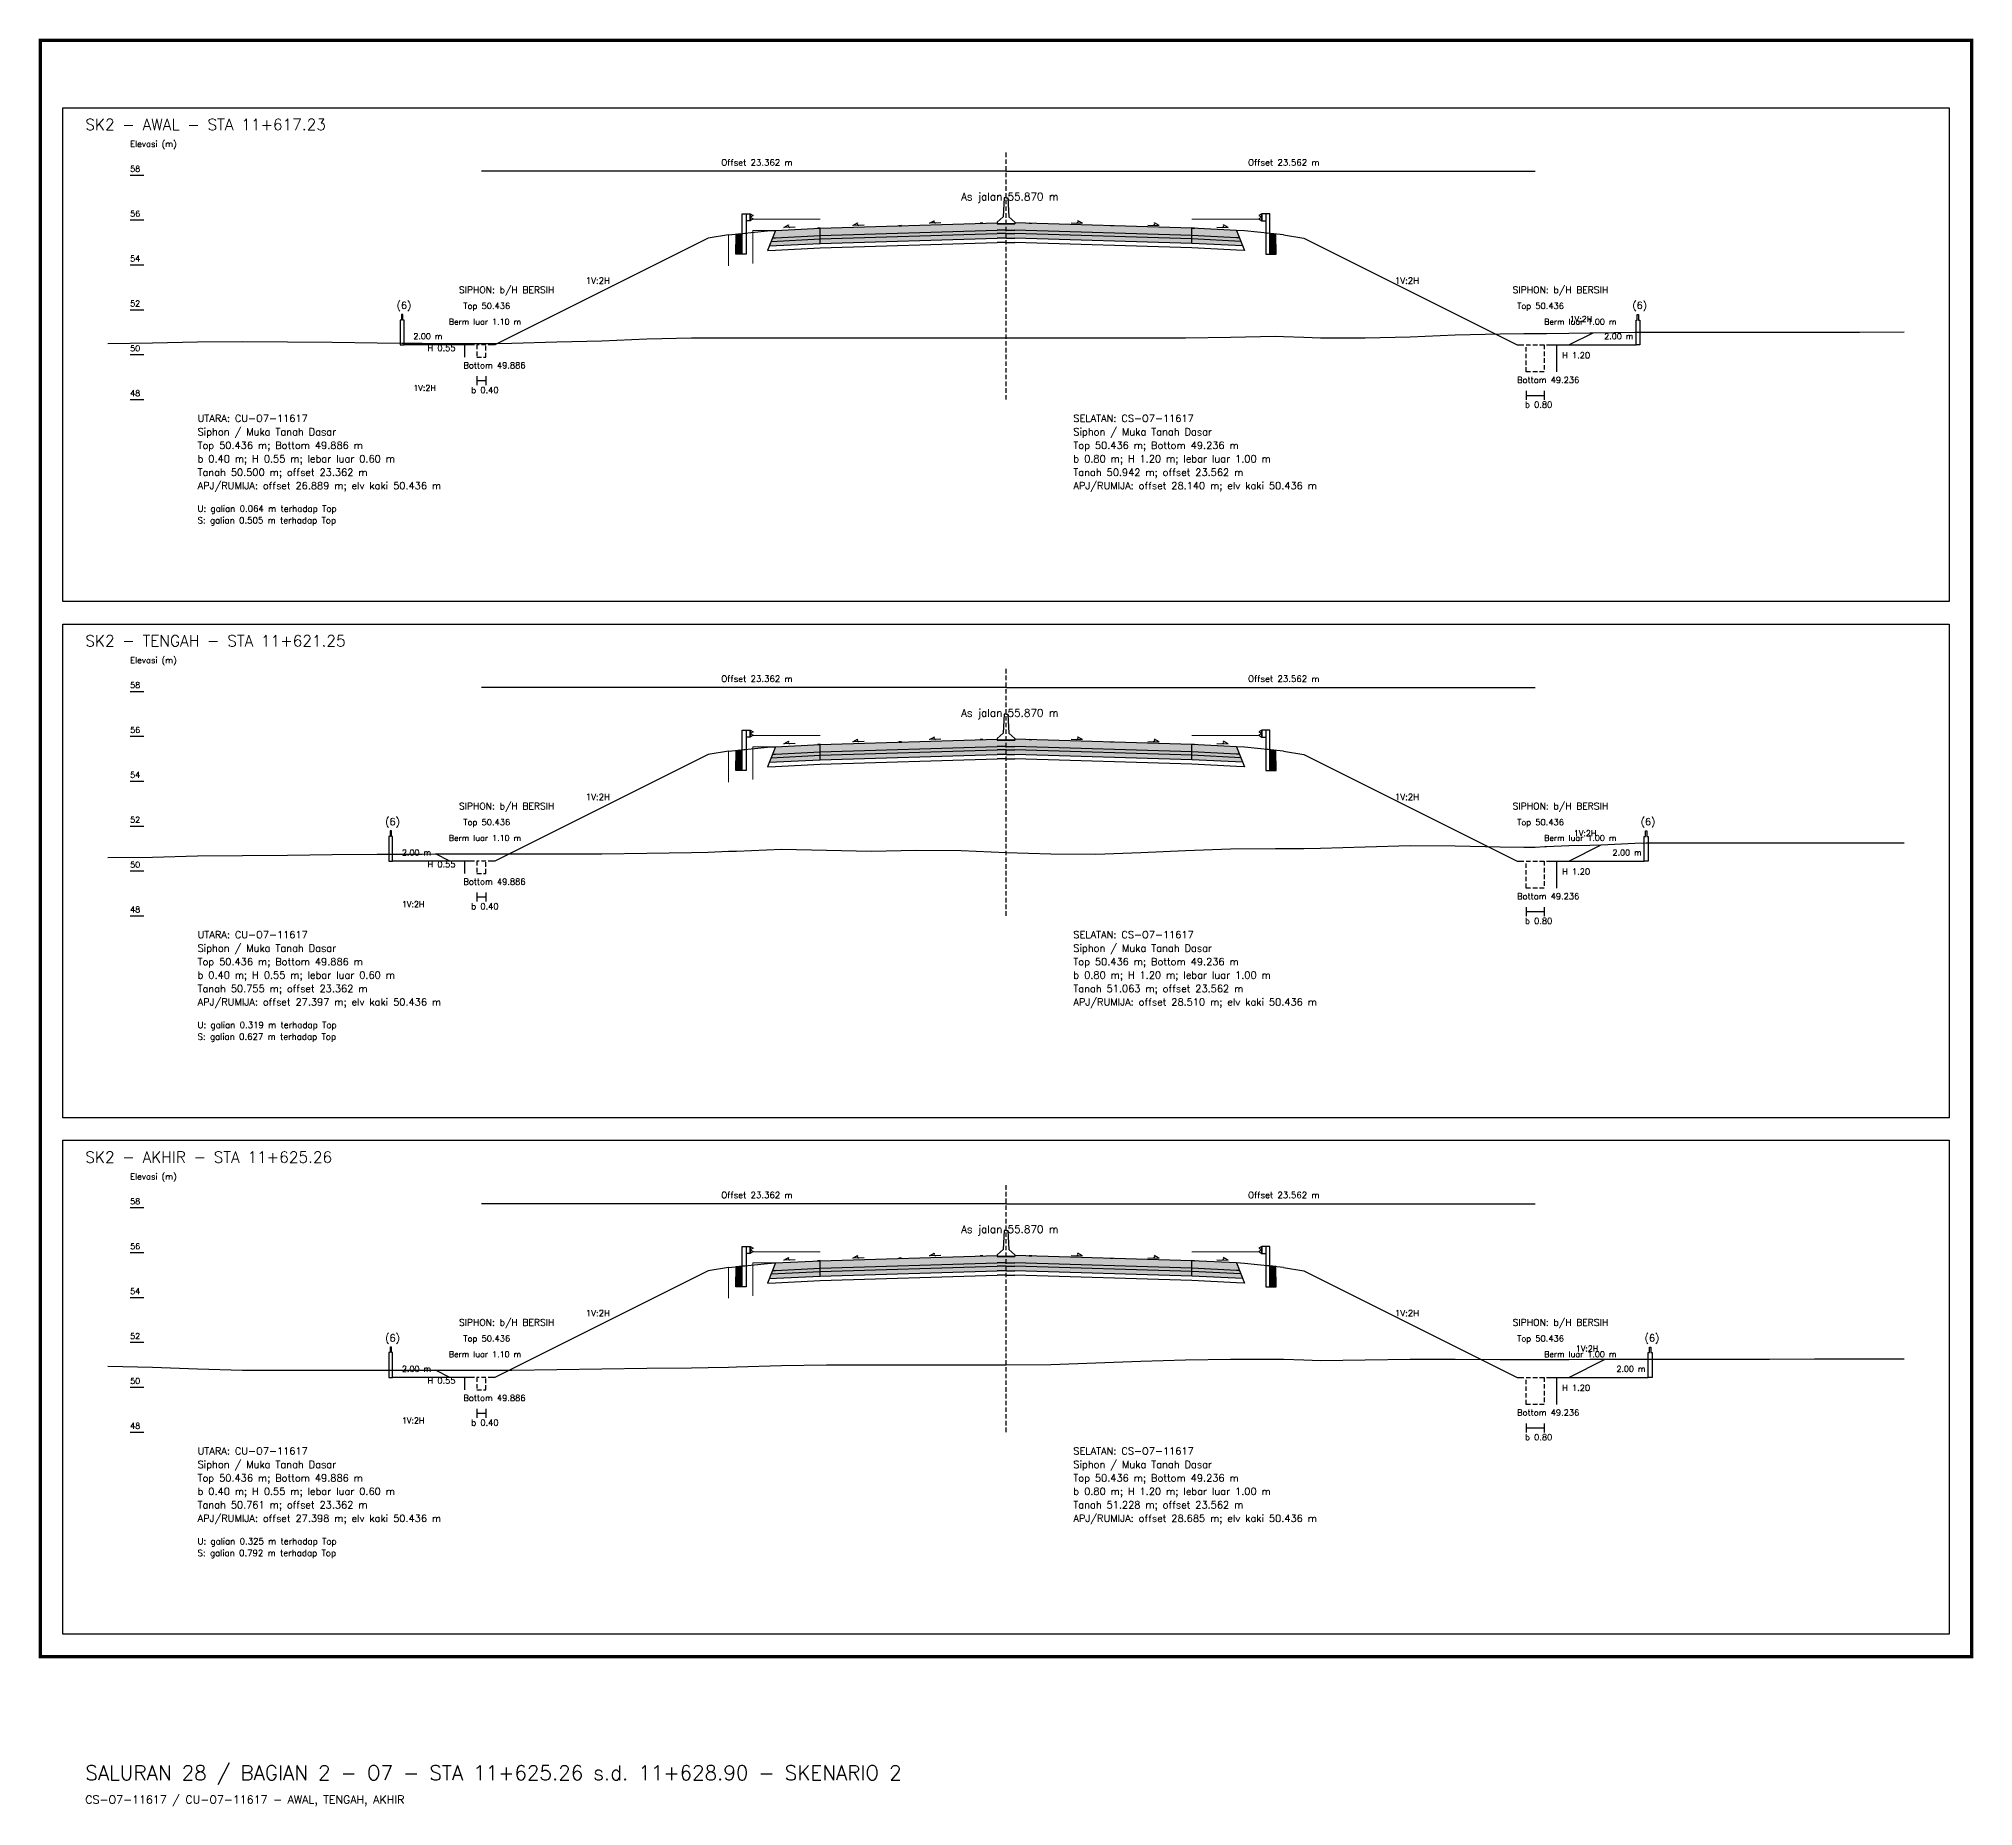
# Model space of a CAD drawing. Header units: metres. Extents: x -24715 to -24517, y 27498 to 30841.
# Drawn here: x -24614.6 to -24528.4, y 29003.4 to 29082.2 of the extents above; entities that cross this region are included whole.
import ezdxf

# ---------------------------------------------------------------- set-up
doc = ezdxf.new("R2010")
doc.units = ezdxf.units.M
doc.linetypes.add('PS_DASH', pattern=[0.3, 0.2, -0.1])
for name, color, linetype, lineweight in [('Dimensi', 230, 'Continuous', 20), ('GRS-ARSIR (HATCH)', 8, 'Continuous', 9), ('Guardrail', 20, 'Continuous', 30), ('HATCH - Beton ramping', 210, 'Continuous', 9), ('HATCH - LFA', 30, 'Continuous', 9), ('HATCH - Pavement', 50, 'Continuous', 9), ('Marka', 20, 'Continuous', 30), ('POT_ALL_GROUP', 2, 'Continuous', 70)]:
    doc.layers.add(name, color=color, linetype=linetype, lineweight=lineweight)
for name, color, linetype in [('POT_ALL_APJ', 2, 'Continuous'), ('POT_ALL_BORDER', 8, 'Continuous'), ('POT_ALL_BUILDING', 2, 'Continuous'), ('POT_ALL_CHANNEL2', 7, 'Continuous'), ('POT_ALL_DIM', 7, 'Continuous'), ('POT_ALL_GROUND', 1, 'Continuous'), ('POT_ALL_GUIDE', 8, 'Continuous'), ('POT_ALL_NOTE', 30, 'Continuous'), ('POT_ALL_ROAD', 4, 'Continuous')]:
    doc.layers.add(name, color=color, linetype=linetype)
doc.styles.get("Standard").update_dxf_attribs({"font": 'simplex.shx'})

# ---------------------------------------------------------------- blocks, each defined once
blk = doc.blocks.new('JALAN_ASLI_TIPIKAL_2OKT_METER')
at = {"layer": 'Guardrail', "lineweight": 9}
h = blk.add_hatch(dxfattribs=at)
h.set_pattern_fill('JIS_LC_20', color=256, scale=0.002)
h.set_pattern_definition([(45, (-29.65569, -21.99233), (-0.02828427, 0.02828427), []), (45, (-29.65489, -21.99233), (-0.02828427, 0.02828427), [])])
h.paths.add_polyline_path([(-12.025, -1.394), (-11.753, -1.394), (-11.753, -0.471), (-12.018, -0.498)])
h = blk.add_hatch(dxfattribs=at)
h.set_pattern_fill('JIS_LC_20', color=256, scale=0.002)
h.set_pattern_definition([(45, (-29.40569, -21.99233), (-0.02828427, 0.02828427), []), (45, (-29.40489, -21.99233), (-0.02828427, 0.02828427), [])])
h.paths.add_polyline_path([(12.018, -0.498), (11.753, -0.471), (11.753, -1.394), (12.025, -1.394)])
at = {"layer": 'HATCH - Beton ramping'}
h = blk.add_hatch(dxfattribs=at)
h.set_pattern_fill('AR-CONC', color=256, scale=0.0005)
h.set_pattern_definition([(50, (-28.949556, -21.99233), (0.09109233, -0.00796954), [0.009525, -0.104775]), (355, (-28.94956, -21.99233), (-0.0176217, 0.09552842), [0.00762, -0.0838203]), (100.45144, (-28.941965, -21.992995), (0.07347062, 0.08755888), [0.008095, -0.08904512]), (46.1842, (-28.94956, -21.96693), (0.13553952, -0.02102116), [0.0142875, -0.1571625]), (96.63556, (-28.93826, -21.96868), (0.11870207, 0.12371306), [0.0121425, -0.1335678]), (351.18415, (-28.94956, -21.96693), (0.11870207, 0.12371306), [0.01143, -0.12572987]), (21, (-28.936856, -21.97328), (0.0758072, -0.0511326), [0.009525, -0.104775]), (326, (-28.93686, -21.97328), (0.03090101, 0.09209398), [0.00762, -0.08382]), (71.45144, (-28.93054, -21.97754), (0.1067082, 0.04096138), [0.008095, -0.08904497]), (37.5, (-28.949556, -21.99233), (0.001544302, 0.04227752), [0, -0.082804, 0, -0.08509, 0, -0.0841375]), (7.5, (-28.949556, -21.99233), (0.03340983, 0.05009029), [0, -0.048514, 0, -0.080899, 0, -0.0320675]), (327.5, (-28.977877, -21.99233), (0.067795298, -0.002864372), [0, -0.03175, 0, -0.09906, 0, -0.131445]), (317.5, (-28.990577, -21.99233), (0.07406459, 0.01271325), [0, -0.041275, 0, -0.065786, 0, -0.093345])])
h.paths.add_polyline_path([(-8.27, -0.566), (-10.401, -0.666), (-10.461, -0.826), (-8.27, -0.716)])
h.paths.add_polyline_path([(-0.4, -0.48), (0, -0.48), (0, -0.33), (-0.4, -0.33), (-8.27, -0.566), (-8.27, -0.716)])
h = blk.add_hatch(dxfattribs=at)
h.set_pattern_fill('AR-CONC', color=256, scale=0.0005)
h.set_pattern_definition([(50, (-28.699556, -21.99233), (0.09109233, -0.00796954), [0.009525, -0.104775]), (355, (-28.69956, -21.99233), (-0.01762171, 0.09552842), [0.00762, -0.0838203]), (100.45144, (-28.691965, -21.992995), (0.07347062, 0.08755888), [0.008095, -0.08904512]), (46.1842, (-28.69956, -21.96693), (0.13553952, -0.02102116), [0.0142875, -0.1571625]), (96.63556, (-28.68826, -21.96868), (0.11870207, 0.12371306), [0.0121425, -0.1335678]), (351.18415, (-28.69956, -21.96693), (0.11870207, 0.12371306), [0.01143, -0.12572987]), (21, (-28.686856, -21.97328), (0.0758072, -0.0511326), [0.009525, -0.104775]), (326, (-28.68686, -21.97328), (0.03090101, 0.09209398), [0.00762, -0.08382]), (71.45144, (-28.68054, -21.97754), (0.10670821, 0.04096138), [0.008095, -0.08904497]), (37.5, (-28.699556, -21.99233), (0.001544302, 0.04227752), [0, -0.082804, 0, -0.08509, 0, -0.0841375]), (7.5, (-28.699556, -21.99233), (0.03340983, 0.050090287), [0, -0.048514, 0, -0.080899, 0, -0.0320675]), (327.5, (-28.727877, -21.99233), (0.067795298, -0.002864372), [0, -0.03175, 0, -0.09906, 0, -0.131445]), (317.5, (-28.740577, -21.99233), (0.07406459, 0.012713246), [0, -0.041275, 0, -0.065786, 0, -0.093345])])
h.paths.add_polyline_path([(8.27, -0.566), (10.401, -0.666), (10.461, -0.826), (8.27, -0.716)])
h.paths.add_polyline_path([(0.4, -0.48), (0, -0.48), (0, -0.33), (0.4, -0.33), (8.27, -0.566), (8.27, -0.716)])
at = {"layer": 'HATCH - LFA'}
h = blk.add_hatch(dxfattribs=at)
h.set_pattern_fill('GRAVEL', color=256, scale=0.0075)
h.set_pattern_definition([(228.012788, (-28.812396, -21.801831), (-1.524, -1.7145), [0.0256291, -2.5372863]), (184.96974, (-28.829541, -21.820881), (2.2859999991, 0.1905000109), [0.04398035, -4.3540537]), (132.510447, (-28.873356, -21.824691), (1.9050000008, -2.0954999993), [0.0310111, -3.0701042]), (267.27369, (-28.947651, -21.872316), (0.1905000004, 3.81), [0.0400503, -3.9649828]), (292.833654, (-28.949556, -21.912321), (-0.9525, 2.286), [0.0392725, -3.8879856]), (357.27369, (-28.934316, -21.948516), (-3.81, 0.1905000004), [0.0400503, -3.9649828]), (37.69424, (-28.894311, -21.950421), (-2.4764999999, -1.9050000001), [0.0529645, -5.24348365]), (72.255328, (-28.852401, -21.918036), (1.3335000004, 4.1909999999), [0.050004, -4.95039425]), (121.429566, (-28.837161, -21.870411), (-1.5240000002, 2.4764999999), [0.040186, -3.9784159]), (175.23636, (-28.858116, -21.836121), (2.0955, -0.1905), [0.0458785, -2.2480453]), (222.397438, (-28.903836, -21.832311), (-2.2859999999, -2.0955000001), [0.05933084, -5.8737579]), (138.814075, (-28.759056, -21.874221), (-1.3335, 1.143), [0.0202503, -2.0047924]), (171.469234, (-28.774296, -21.860886), (2.4765, -0.3809999996), [0.03852615, -3.8140979]), (225, (-28.8124, -21.85517), (0, -0.1905), [0.0269407, -0.242467]), (203.19859, (-28.82573, -21.832311), (0.9525, 0.381), [0.0145081, -1.4362967]), (291.80141, (-28.839066, -21.838026), (-0.1905, 0.5715), [0.0205174, -1.0053565]), (30.96376, (-28.831446, -21.857076), (0.5715, 0.381), [0.033324, -1.0774724]), (161.56505, (-28.80287, -21.83993), (0.381, -0.1905), [0.0240965, -0.5783174]), (16.38954, (-28.949556, -21.838026), (1.905, 0.5715), [0.0337566, -3.341912]), (70.346176, (-28.917171, -21.828501), (-0.762, -2.0955), [0.0283199, -2.8036662]), (293.19859, (-28.80287, -21.801831), (-0.381, 0.9525), [0.029016, -1.4217888]), (343.61046, (-28.791441, -21.828501), (-1.905, 0.5715), [0.0337566, -3.341912]), (339.443955, (-28.949556, -21.956136), (-0.9525, 0.381), [0.0325526, -1.5950801]), (294.77514, (-28.919076, -21.967566), (-0.952500001, 2.0954999995), [0.0272754, -2.7002695]), (66.80141, (-28.800966, -21.992331), (0.381, 0.9525), [0.029016, -1.4217888]), (17.354025, (-28.789536, -21.965661), (-2.4765, -0.762), [0.0319337, -3.1614282]), (69.443955, (-28.89431, -21.992331), (-0.381, -0.9525), [0.0162763, -1.6113564]), (101.30993, (-28.812396, -21.99233), (-0.1905, 0.762), [0.0097136, -0.9616496]), (165.96376, (-28.8143, -21.982806), (0.5715, -0.1905), [0.0392725, -0.7461791]), (186.009006, (-28.852401, -21.973281), (1.905, 0.1905), [0.036395, -3.6031024]), (303.69007, (-28.831446, -21.87422), (-0.1905, 0.381), [0.0274743, -0.6593832]), (353.157227, (-28.816206, -21.897081), (3.2385, -0.3809999998), [0.0479668, -4.7487007]), (60.945396, (-28.76858, -21.902796), (-0.762, -1.3335), [0.0196131, -1.9417044]), (90, (-28.75906, -21.88565), (-0.1905, 0.1905), [0.01143, -0.17907]), (120.256437, (-28.856211, -21.967566), (0.762, -1.3335), [0.026465, -2.6200456]), (48.012787, (-28.869546, -21.944706), (1.524, 1.7145), [0.0512582, -2.5116572]), (0, (-28.83526, -21.9066), (0.1905, 0.1905), [0.04953, -0.14097]), (325.304846, (-28.785726, -21.906606), (1.9050000007, -1.333499999), [0.0301207, -2.9819488]), (254.0546, (-28.76096, -21.92375), (-0.1905, -0.762), [0.0277372, -1.3591238]), (207.645975, (-28.768581, -21.950421), (-3.6195000001, -1.9049999997), [0.0451609, -4.4709348]), (175.426079, (-28.808586, -21.971376), (-2.4765, 0.1905), [0.0477772, -4.7299385])])
h.paths.add_polyline_path([(-8.27, -0.716), (-10.461, -0.826), (-10.54, -1.03), (-8.27, -0.916)])
h.paths.add_polyline_path([(-0.4, -0.68), (0, -0.68), (0, -0.48), (-0.4, -0.48), (-8.27, -0.716), (-8.27, -0.916)])
h = blk.add_hatch(dxfattribs=at)
h.set_pattern_fill('GRAVEL', color=256, scale=0.0075)
h.set_pattern_definition([(228.012788, (-28.562396, -21.801831), (-1.524, -1.7145), [0.0256291, -2.5372863]), (184.96974, (-28.579541, -21.820881), (2.2859999991, 0.1905000109), [0.04398035, -4.3540537]), (132.510447, (-28.623356, -21.824691), (1.9050000008, -2.0954999993), [0.0310111, -3.0701042]), (267.27369, (-28.697651, -21.872316), (0.1905000004, 3.81), [0.04005034, -3.9649828]), (292.833654, (-28.699556, -21.912321), (-0.9525, 2.286), [0.0392725, -3.8879856]), (357.27369, (-28.684316, -21.948516), (-3.81, 0.1905000004), [0.04005034, -3.9649828]), (37.69424, (-28.644311, -21.950421), (-2.4764999999, -1.9050000001), [0.0529645, -5.24348365]), (72.255328, (-28.602401, -21.918036), (1.3335000004, 4.1909999999), [0.050004, -4.95039425]), (121.429566, (-28.587161, -21.870411), (-1.5240000002, 2.4764999999), [0.040186, -3.9784159]), (175.23636, (-28.608116, -21.836121), (2.0955, -0.1905000003), [0.0458785, -2.2480453]), (222.397438, (-28.653836, -21.832311), (-2.2859999999, -2.0955000001), [0.05933084, -5.87375794]), (138.814075, (-28.509056, -21.874221), (-1.3335, 1.143), [0.02025034, -2.0047924]), (171.469234, (-28.524296, -21.860886), (2.4765, -0.3809999996), [0.03852615, -3.8140979]), (225, (-28.5624, -21.85517), (0, -0.1905), [0.0269407, -0.242467]), (203.19859, (-28.57573, -21.832311), (0.9525, 0.381), [0.0145081, -1.4362967]), (291.80141, (-28.589066, -21.838026), (-0.1905, 0.5715), [0.0205174, -1.0053565]), (30.96376, (-28.581446, -21.857076), (0.5715, 0.381), [0.033324, -1.0774724]), (161.56505, (-28.55287, -21.83993), (0.381, -0.1905), [0.0240965, -0.57831736]), (16.38954, (-28.699556, -21.838026), (1.905, 0.5715), [0.0337566, -3.341912]), (70.346176, (-28.667171, -21.828501), (-0.762, -2.0955), [0.0283199, -2.8036662]), (293.19859, (-28.55287, -21.801831), (-0.381, 0.9525), [0.029016, -1.4217888]), (343.61046, (-28.541441, -21.828501), (-1.905, 0.5714999999), [0.0337566, -3.341912]), (339.443955, (-28.699556, -21.956136), (-0.9525, 0.381), [0.03255264, -1.5950801]), (294.77514, (-28.669076, -21.967566), (-0.952500001, 2.0954999995), [0.0272754, -2.7002695]), (66.80141, (-28.550966, -21.992331), (0.381, 0.9525), [0.029016, -1.4217888]), (17.354025, (-28.539536, -21.965661), (-2.4765, -0.7620000002), [0.0319337, -3.1614282]), (69.443955, (-28.64431, -21.992331), (-0.381, -0.9525), [0.0162763, -1.6113564]), (101.30993, (-28.562396, -21.99233), (-0.1905, 0.762), [0.0097136, -0.9616496]), (165.96376, (-28.5643, -21.982806), (0.5715, -0.1905), [0.0392725, -0.7461791]), (186.009006, (-28.602401, -21.973281), (1.905, 0.1905), [0.036395, -3.6031024]), (303.69007, (-28.581446, -21.87422), (-0.1905, 0.381), [0.0274743, -0.6593832]), (353.157227, (-28.566206, -21.897081), (3.2385, -0.3809999998), [0.04796676, -4.7487007]), (60.945396, (-28.51858, -21.902796), (-0.762, -1.3335), [0.0196131, -1.9417044]), (90, (-28.50906, -21.88565), (-0.1905, 0.1905), [0.01143, -0.17907]), (120.256437, (-28.606211, -21.967566), (0.762, -1.3335), [0.026465, -2.62004556]), (48.012787, (-28.619546, -21.944706), (1.524, 1.7145), [0.0512582, -2.5116572]), (0, (-28.58526, -21.9066), (0.1905, 0.1905), [0.04953, -0.14097]), (325.304846, (-28.535726, -21.906606), (1.9050000007, -1.333499999), [0.0301207, -2.98194875]), (254.054604, (-28.51096, -21.92375), (-0.1905, -0.762), [0.0277372, -1.35912375]), (207.645975, (-28.518581, -21.950421), (-3.6195000001, -1.9049999997), [0.0451609, -4.4709348]), (175.426079, (-28.558586, -21.971376), (-2.4765, 0.1905), [0.0477772, -4.7299385])])
h.paths.add_polyline_path([(8.27, -0.716), (10.461, -0.826), (10.54, -1.03), (8.27, -0.916)])
h.paths.add_polyline_path([(0.4, -0.68), (0, -0.68), (0, -0.48), (0.4, -0.48), (8.27, -0.716), (8.27, -0.916)])
at = {"layer": 'HATCH - Pavement'}
h = blk.add_hatch(dxfattribs=at)
h.set_pattern_fill('AR-CONC', color=256, scale=0.001)
h.set_pattern_definition([(50, (-89.43046, -52.62889), (0.18218467, -0.01593909), [0.01905, -0.20955]), (355, (-89.43046, -52.6289), (-0.03524342, 0.19105685), [0.01524, -0.1676406]), (100.45144, (-89.41528, -52.63022), (0.14694125, 0.17511775), [0.01619, -0.17809024]), (46.1842, (-89.43046, -52.5781), (0.27107904, -0.04204233), [0.028575, -0.314325]), (96.63556, (-89.40787, -52.5816), (0.23740413, 0.2474261), [0.024285, -0.2671356]), (351.18415, (-89.43046, -52.5781), (0.2374041, 0.2474261), [0.02286, -0.2514597]), (21, (-89.40506, -52.59079), (0.1516144, -0.1022652), [0.01905, -0.20955]), (326, (-89.40506, -52.5908), (0.06180203, 0.18418797), [0.01524, -0.16764]), (71.45144, (-89.39243, -52.59931), (0.21341642, 0.08192277), [0.01619, -0.17808994]), (37.5, (-89.43046, -52.62889), (0.003088603, 0.08455504), [0, -0.165608, 0, -0.17018, 0, -0.168275]), (7.5, (-89.43046, -52.62889), (0.06681966, 0.100180575), [0, -0.097028, 0, -0.161798, 0, -0.064135]), (327.5, (-89.4871, -52.62889), (0.135590595, -0.005728744), [0, -0.0635, 0, -0.19812, 0, -0.26289]), (317.5, (-89.5125, -52.62889), (0.14812918, 0.02542649), [0, -0.08255, 0, -0.131572, 0, -0.18669])])
h.paths.add_polyline_path([(-8.27, -0.236), (-10.27, -0.336), (-10.401, -0.673), (-10.27, -0.666), (-8.27, -0.566)])
h.paths.add_polyline_path([(-0.4, -0.33), (0, -0.33), (0, 0), (-0.4, 0), (-8.27, -0.236), (-8.27, -0.566)])
h = blk.add_hatch(dxfattribs=at)
h.set_pattern_fill('AR-CONC', color=256, scale=0.001)
h.set_pattern_definition([(50, (-89.18046, -52.62889), (0.18218467, -0.01593909), [0.01905, -0.20955]), (355, (-89.18046, -52.6289), (-0.03524342, 0.19105685), [0.01524, -0.16764058]), (100.45144, (-89.16528, -52.63022), (0.14694125, 0.17511775), [0.01619, -0.17809024]), (46.1842, (-89.18046, -52.5781), (0.27107904, -0.04204233), [0.028575, -0.314325]), (96.63556, (-89.15787, -52.5816), (0.23740413, 0.2474261), [0.024285, -0.2671356]), (351.18415, (-89.18046, -52.5781), (0.2374041, 0.2474261), [0.02286, -0.2514597]), (21, (-89.15506, -52.59079), (0.1516144, -0.1022652), [0.01905, -0.20955]), (326, (-89.15506, -52.5908), (0.06180203, 0.18418797), [0.01524, -0.16764]), (71.45144, (-89.14243, -52.59931), (0.21341642, 0.08192277), [0.01619, -0.17808994]), (37.5, (-89.18046, -52.62889), (0.003088603, 0.08455504), [0, -0.165608, 0, -0.17018, 0, -0.168275]), (7.5, (-89.18046, -52.62889), (0.06681966, 0.100180575), [0, -0.097028, 0, -0.161798, 0, -0.064135]), (327.5, (-89.2371, -52.62889), (0.135590595, -0.005728744), [0, -0.0635, 0, -0.19812, 0, -0.26289]), (317.5, (-89.2625, -52.62889), (0.14812918, 0.02542649), [0, -0.08255, 0, -0.131572, 0, -0.18669])])
h.paths.add_polyline_path([(8.27, -0.236), (10.27, -0.336), (10.401, -0.673), (10.27, -0.666), (8.27, -0.566)])
h.paths.add_polyline_path([(0.4, -0.33), (0, -0.33), (0, 0), (0.4, 0), (8.27, -0.236), (8.27, -0.566)])
at = {"layer": 'Marka'}
h = blk.add_hatch(color=256, dxfattribs=at)
h.dxf.hatch_style = 1
h.paths.add_polyline_path([(-8.27, -0.23), (-8.39, -0.236), (-8.39, -0.242), (-8.27, -0.236)])
h.paths.add_polyline_path([(-4.65, -0.122), (-4.77, -0.125), (-4.77, -0.131), (-4.65, -0.128)])
h.paths.add_polyline_path([(-1.03, -0.019), (-1.03, -0.013), (-1.15, -0.017), (-1.15, -0.023)])
h = blk.add_hatch(color=256, dxfattribs=at)
h.dxf.hatch_style = 1
h.paths.add_polyline_path([(8.27, -0.23), (8.39, -0.236), (8.39, -0.242), (8.27, -0.236)])
h.paths.add_polyline_path([(4.65, -0.122), (4.77, -0.125), (4.77, -0.131), (4.65, -0.128)])
h.paths.add_polyline_path([(1.03, -0.019), (1.03, -0.013), (1.15, -0.017), (1.15, -0.023)])
for p, q in [((-8.27, -0.236), (-0.4, 0)), ((8.27, -0.236), (0.4, 0)), ((-12.353, -0.533), (-10.622, -0.354)), ((-10.27, -0.336), (-10.62, -1.234)), ((-10.62, -0.354), (-10.27, -0.336)), ((-10.461, -0.826), (-8.27, -0.716)), ((-10.401, -0.673), (-10.27, -0.666)), ((-10.27, -0.336), (-8.27, -0.236)), ((-10.27, -0.666), (-8.27, -0.566)), ((-8.27, -0.916), (-8.27, -0.236)), ((-8.27, -0.566), (-0.4, -0.33)), ((-8.27, -0.716), (-0.4, -0.48)), ((-8.27, -0.916), (-0.4, -0.68)), ((0, -0.05), (-0.4, -0.05)), ((0, -0.33), (-0.4, -0.33)), ((0, -0.48), (-0.4, -0.48)), ((0, -0.68), (-0.4, -0.68)), ((0, -0.05), (0.4, -0.05)), ((0, -0.33), (0.4, -0.33)), ((0, -0.48), (0.4, -0.48)), ((0, -0.68), (0.4, -0.68)), ((8.27, -0.566), (0.4, -0.33)), ((8.27, -0.716), (0.4, -0.48)), ((8.27, -0.916), (0.4, -0.68)), ((8.27, -0.916), (8.27, -0.236)), ((10.27, -0.336), (8.27, -0.236)), ((10.27, -0.666), (8.27, -0.566)), ((10.461, -0.826), (8.27, -0.716)), ((10.27, -0.336), (10.62, -1.234)), ((10.62, -0.354), (10.27, -0.336)), ((10.401, -0.673), (10.27, -0.666)), ((12.353, -0.533), (10.622, -0.354)), ((-10.62, -1.234), (-10.27, -1.216)), ((-10.54, -1.03), (-8.27, -0.916)), ((-10.27, -1.216), (-8.27, -1.116)), ((-8.27, -1.116), (-0.4, -0.88)), ((0, -0.88), (-0.4, -0.88)), ((0, -0.88), (0.4, -0.88)), ((8.27, -1.116), (0.4, -0.88)), ((10.54, -1.03), (8.27, -0.916)), ((10.27, -1.216), (8.27, -1.116)), ((10.62, -1.234), (10.27, -1.216))]:
    blk.add_line(p, q)
for points in [[(0, 1.11), (-0.075, 1.11), (-0.125, 0.27), (-0.4, 0.03), (-0.4, -0.05), (0, -0.05)], [(0, 1.11), (0.075, 1.11), (0.125, 0.27), (0.4, 0.03), (0.4, -0.05), (0, -0.05)], [(-6.818, -0.116), (-6.616, 0)], [(-3.401, -0.02), (-3.199, 0.096)], [(3.401, -0.02), (3.199, 0.096)], [(6.818, -0.116), (6.616, 0)], [(-9.887, -0.208), (-9.686, -0.092)], [(-9.387, -0.193), (-9.887, -0.208)], [(-6.318, -0.101), (-6.818, -0.116)], [(-2.901, -0.005), (-3.401, -0.02)], [(2.901, -0.005), (3.401, -0.02)], [(6.318, -0.101), (6.818, -0.116)], [(9.387, -0.193), (9.887, -0.208)], [(9.887, -0.208), (9.686, -0.092)]]:
    blk.add_lwpolyline(points)
for centre, start, end in [((-6.556, -0.037), 148.28164, 271.71836), ((-3.139, 0.059), 148.28164, 271.71836), ((3.139, 0.059), 268.28164, 31.71836), ((6.556, -0.037), 268.28164, 31.71836), ((-9.625, -0.129), 148.28164, 271.71836), ((9.625, -0.129), 268.28164, 31.71836)]:
    blk.add_arc(centre, 0.0711, start, end)
at = {"layer": 'Dimensi'}
for p, q in [((-8.27, 0.168), (-11.27, 0.168)), ((8.27, 0.168), (11.27, 0.168))]:
    blk.add_line(p, q, dxfattribs=at)
at = {"layer": 'GRS-ARSIR (HATCH)'}
for p, q in [((-12.353, -0.533), (-12.353, -1.909)), ((-11.27, -0.336), (-11.27, -1.803)), ((-10.27, -0.336), (-11.27, -0.336))]:
    blk.add_line(p, q, dxfattribs=at)
at = {"layer": 'Guardrail'}
for points in [[(-11.753, -1.394), (-11.753, 0.406), (-11.575, 0.406), (-11.575, -1.394), (-11.753, -1.394)], [(-11.575, 0.406), (-11.397, 0.406), (-11.397, 0.094), (-11.575, 0.094)], [(-11.397, 0.25), (-11.397, 0.406), (-11.262, 0.328), (-11.397, 0.25)], [(-11.397, 0.094), (-11.397, 0.25), (-11.262, 0.172), (-11.397, 0.094)], [(11.397, 0.25), (11.397, 0.406), (11.262, 0.328), (11.397, 0.25)], [(11.397, 0.094), (11.397, 0.25), (11.262, 0.172), (11.397, 0.094)], [(11.575, 0.406), (11.397, 0.406), (11.397, 0.094), (11.575, 0.094)], [(11.753, -1.394), (11.753, 0.406), (11.575, 0.406), (11.575, -1.394), (11.753, -1.394)], [(-11.575, -1.394), (-12.025, -1.394), (-12.018, -0.498), (-11.568, -0.453), (-11.575, -1.394)], [(11.575, -1.394), (12.025, -1.394), (12.018, -0.498), (11.568, -0.453), (11.575, -1.394)]]:
    blk.add_lwpolyline(points, dxfattribs=at)
at = {"layer": 'Marka'}
for points in [[(-8.39, -0.242), (-8.27, -0.236), (-8.27, -0.23), (-8.39, -0.236), (-8.39, -0.242)], [(8.39, -0.242), (8.27, -0.236), (8.27, -0.23), (8.39, -0.236), (8.39, -0.242)]]:
    blk.add_lwpolyline(points, dxfattribs=at)
for points in [[(-4.65, -0.122), (-4.77, -0.125), (-4.77, -0.131), (-4.65, -0.128)], [(-1.03, -0.013), (-1.15, -0.017), (-1.15, -0.023), (-1.03, -0.019)], [(1.03, -0.013), (1.15, -0.017), (1.15, -0.023), (1.03, -0.019)], [(4.65, -0.122), (4.77, -0.125), (4.77, -0.131), (4.65, -0.128)]]:
    blk.add_lwpolyline(points, close=True, dxfattribs=at)

msp = doc.modelspace()

# ---------------------------------------------------------------- linework, layer by layer
at = {"layer": 'POT_ALL_APJ', "linetype": 'Continuous'}
for points in [[(-24598.49552, 29069.64319), (-24598.49552, 29068.53878), (-24598.32552, 29068.53878), (-24598.32552, 29069.64319), (-24598.38052, 29069.64319), (-24598.38052, 29069.89319), (-24598.41052, 29069.89319), (-24598.44052, 29069.89319), (-24598.44052, 29069.64319), (-24598.49552, 29069.64319)], [(-24543.29609, 29069.64319), (-24543.29609, 29068.53878), (-24543.46609, 29068.53878), (-24543.46609, 29069.64319), (-24543.41109, 29069.64319), (-24543.41109, 29069.89319), (-24543.38109, 29069.89319), (-24543.35109, 29069.89319), (-24543.35109, 29069.64319), (-24543.29609, 29069.64319)], [(-24596.28345, 29068.53878), (-24598.32552, 29068.53878)], [(-24546.45885, 29068.53878), (-24543.46609, 29068.53878)], [(-24599.00358, 29046.64319), (-24599.00358, 29045.53878), (-24598.83358, 29045.53878), (-24598.83358, 29046.64319), (-24598.88858, 29046.64319), (-24598.88858, 29046.89319), (-24598.91858, 29046.89319), (-24598.94858, 29046.89319), (-24598.94858, 29046.64319), (-24599.00358, 29046.64319)], [(-24542.92573, 29046.64319), (-24542.92573, 29045.53878), (-24543.09573, 29045.53878), (-24543.09573, 29046.64319), (-24543.04073, 29046.64319), (-24543.04073, 29046.89319), (-24543.01073, 29046.89319), (-24542.98073, 29046.89319), (-24542.98073, 29046.64319), (-24542.92573, 29046.64319)], [(-24596.28345, 29045.53878), (-24598.83358, 29045.53878)], [(-24546.45885, 29045.53878), (-24543.09573, 29045.53878)], [(-24599.00383, 29023.64319), (-24599.00383, 29022.53878), (-24598.83383, 29022.53878), (-24598.83383, 29023.64319), (-24598.88883, 29023.64319), (-24598.88883, 29023.89319), (-24598.91883, 29023.89319), (-24598.94883, 29023.89319), (-24598.94883, 29023.64319), (-24599.00383, 29023.64319)], [(-24542.75117, 29023.64319), (-24542.75117, 29022.53878), (-24542.92117, 29022.53878), (-24542.92117, 29023.64319), (-24542.86617, 29023.64319), (-24542.86617, 29023.89319), (-24542.83617, 29023.89319), (-24542.80617, 29023.89319), (-24542.80617, 29023.64319), (-24542.75117, 29023.64319)], [(-24596.28345, 29022.53878), (-24598.83383, 29022.53878)], [(-24546.45885, 29022.53878), (-24542.92117, 29022.53878)]]:
    msp.add_lwpolyline(points, dxfattribs=at)
at = {"layer": 'POT_ALL_BORDER', "linetype": 'Continuous'}
for points in [[(-24613.52115, 29079.10229), (-24529.52115, 29079.10229), (-24529.52115, 29057.10229), (-24613.52115, 29057.10229), (-24613.52115, 29079.10229)], [(-24613.52115, 29056.10229), (-24529.52115, 29056.10229), (-24529.52115, 29034.10229), (-24613.52115, 29034.10229), (-24613.52115, 29056.10229)], [(-24613.52115, 29033.10229), (-24529.52115, 29033.10229), (-24529.52115, 29011.10229), (-24613.52115, 29011.10229), (-24613.52115, 29033.10229)]]:
    msp.add_lwpolyline(points, dxfattribs=at)
at = {"layer": 'POT_ALL_BUILDING', "linetype": 'PS_DASH'}
for points in [[(-24594.68345, 29068.53878), (-24595.08345, 29068.53878), (-24595.08345, 29067.98878), (-24594.68345, 29067.98878), (-24594.68345, 29068.53878)], [(-24548.35885, 29068.53878), (-24547.55885, 29068.53878), (-24547.55885, 29067.33878), (-24548.35885, 29067.33878), (-24548.35885, 29068.53878)], [(-24594.68345, 29045.53878), (-24595.08345, 29045.53878), (-24595.08345, 29044.98878), (-24594.68345, 29044.98878), (-24594.68345, 29045.53878)], [(-24548.35885, 29045.53878), (-24547.55885, 29045.53878), (-24547.55885, 29044.33878), (-24548.35885, 29044.33878), (-24548.35885, 29045.53878)], [(-24594.68345, 29022.53878), (-24595.08345, 29022.53878), (-24595.08345, 29021.98878), (-24594.68345, 29021.98878), (-24594.68345, 29022.53878)], [(-24548.35885, 29022.53878), (-24547.55885, 29022.53878), (-24547.55885, 29021.33878), (-24548.35885, 29021.33878), (-24548.35885, 29022.53878)]]:
    msp.add_lwpolyline(points, dxfattribs=at)
at = {"layer": 'POT_ALL_DIM', "linetype": 'Continuous'}
for points in [[(-24571.52115, 29076.27229), (-24594.88345, 29076.27229)], [(-24571.52115, 29076.27229), (-24547.95885, 29076.27229)], [(-24595.63345, 29068.53878), (-24595.63345, 29067.98878)], [(-24547.00885, 29068.53878), (-24547.00885, 29067.33878)], [(-24595.08345, 29067.13878), (-24595.08345, 29066.73878)], [(-24594.68345, 29067.13878), (-24594.68345, 29066.73878)], [(-24594.68345, 29066.93878), (-24595.08345, 29066.93878)], [(-24548.35885, 29066.48878), (-24548.35885, 29066.08878)], [(-24548.35885, 29066.28878), (-24547.55885, 29066.28878)], [(-24547.55885, 29066.48878), (-24547.55885, 29066.08878)], [(-24571.52115, 29053.27229), (-24594.88345, 29053.27229)], [(-24571.52115, 29053.27229), (-24547.95885, 29053.27229)], [(-24595.63345, 29045.53878), (-24595.63345, 29044.98878)], [(-24547.00885, 29045.53878), (-24547.00885, 29044.33878)], [(-24595.08345, 29044.13878), (-24595.08345, 29043.73878)], [(-24594.68345, 29043.93878), (-24595.08345, 29043.93878)], [(-24594.68345, 29044.13878), (-24594.68345, 29043.73878)], [(-24548.35885, 29043.48878), (-24548.35885, 29043.08878)], [(-24548.35885, 29043.28878), (-24547.55885, 29043.28878)], [(-24547.55885, 29043.48878), (-24547.55885, 29043.08878)], [(-24571.52115, 29030.27229), (-24594.88345, 29030.27229)], [(-24571.52115, 29030.27229), (-24547.95885, 29030.27229)], [(-24595.63345, 29022.53878), (-24595.63345, 29021.98878)], [(-24547.00885, 29022.53878), (-24547.00885, 29021.33878)], [(-24595.08345, 29021.13878), (-24595.08345, 29020.73878)], [(-24594.68345, 29020.93878), (-24595.08345, 29020.93878)], [(-24594.68345, 29021.13878), (-24594.68345, 29020.73878)], [(-24548.35885, 29020.48878), (-24548.35885, 29020.08878)], [(-24548.35885, 29020.28878), (-24547.55885, 29020.28878)], [(-24547.55885, 29020.48878), (-24547.55885, 29020.08878)]]:
    msp.add_lwpolyline(points, dxfattribs=at)
at = {"layer": 'POT_ALL_GROUND', "linetype": 'Continuous'}
for points in [[(-24611.52115, 29068.60229), (-24609.52115, 29068.62273), (-24607.52115, 29068.67541), (-24605.52115, 29068.68622), (-24603.52115, 29068.67191), (-24601.52115, 29068.65323), (-24599.52115, 29068.6307), (-24598.41052, 29068.61818), (-24597.52115, 29068.60816), (-24596.41052, 29068.6023), (-24596.28345, 29068.6023), (-24595.52115, 29068.60229), (-24595.18345, 29068.60229), (-24594.88345, 29068.60229), (-24594.58345, 29068.60229), (-24593.52115, 29068.61163), (-24591.52115, 29068.66733), (-24589.52115, 29068.72302), (-24587.52115, 29068.80281), (-24585.52115, 29068.85218), (-24584.79106, 29068.85217), (-24583.87442, 29068.85216), (-24583.52115, 29068.85216), (-24581.52115, 29068.85214), (-24579.52115, 29068.85211), (-24577.52115, 29068.85203), (-24575.52115, 29068.85198), (-24573.52115, 29068.85199), (-24571.52115, 29068.85201), (-24569.52115, 29068.85199), (-24567.52115, 29068.852), (-24565.52115, 29068.85211), (-24563.52115, 29068.85246), (-24561.52115, 29068.88677), (-24559.52115, 29068.92092), (-24559.16787, 29068.90913), (-24558.25123, 29068.87854), (-24557.52115, 29068.85417), (-24555.52115, 29068.85233), (-24553.52115, 29068.89408), (-24551.52115, 29068.98993), (-24549.52115, 29069.03286), (-24548.45885, 29069.04052), (-24547.95885, 29069.04412), (-24547.52115, 29069.04728), (-24547.45885, 29069.0479), (-24546.45885, 29069.06224), (-24545.52115, 29069.07568), (-24545.38109, 29069.07769), (-24543.52115, 29069.10225), (-24543.38109, 29069.10225), (-24541.52115, 29069.10224), (-24539.52115, 29069.10226), (-24537.52115, 29069.10227), (-24535.52115, 29069.10228), (-24533.52115, 29069.10229), (-24531.52115, 29069.11189)], [(-24611.52115, 29045.70656), (-24609.52115, 29045.70978), (-24607.52115, 29045.77214), (-24605.52115, 29045.79007), (-24603.52115, 29045.808), (-24601.52115, 29045.83507), (-24599.52115, 29045.84839), (-24598.91858, 29045.85317), (-24597.52115, 29045.85559), (-24596.91858, 29045.85637), (-24596.28345, 29045.8569), (-24595.52115, 29045.85753), (-24595.18345, 29045.85684), (-24594.88345, 29045.8575), (-24594.58345, 29045.85815), (-24593.52115, 29045.86025), (-24591.52115, 29045.86303), (-24589.52115, 29045.86639), (-24587.52115, 29045.88839), (-24585.52115, 29045.91743), (-24584.79106, 29045.94086), (-24583.87442, 29045.97573), (-24583.52115, 29045.98918), (-24581.52115, 29046.06957), (-24579.52115, 29046.0244), (-24577.52115, 29045.98745), (-24575.52115, 29046.02185), (-24573.52115, 29046.01438), (-24571.52115, 29045.92742), (-24569.52115, 29045.86198), (-24567.52115, 29045.85505), (-24565.52115, 29045.92972), (-24563.52115, 29046.01728), (-24561.52115, 29046.09323), (-24559.52115, 29046.09856), (-24559.16787, 29046.09951), (-24558.25123, 29046.10195), (-24557.52115, 29046.11329), (-24555.52115, 29046.17661), (-24553.52115, 29046.23724), (-24551.52115, 29046.22221), (-24549.52115, 29046.1765), (-24548.45885, 29046.16253), (-24547.95885, 29046.1656), (-24547.52115, 29046.18937), (-24547.45885, 29046.19275), (-24546.45885, 29046.23085), (-24545.52115, 29046.25153), (-24545.01073, 29046.2628), (-24543.52115, 29046.34557), (-24543.01073, 29046.35266), (-24541.52115, 29046.35427), (-24539.52115, 29046.35627), (-24537.52115, 29046.35789), (-24535.52115, 29046.35694), (-24533.52115, 29046.35734), (-24531.52115, 29046.35648)], [(-24611.52115, 29023.04758), (-24609.52115, 29023.00188), (-24607.52115, 29022.92246), (-24605.52115, 29022.85768), (-24603.52115, 29022.85852), (-24601.52115, 29022.8594), (-24599.52115, 29022.85754), (-24598.91883, 29022.85692), (-24597.52115, 29022.85655), (-24596.91883, 29022.85651), (-24596.28345, 29022.85745), (-24595.52115, 29022.86196), (-24595.18345, 29022.86333), (-24594.88345, 29022.86333), (-24594.58345, 29022.86332), (-24593.52115, 29022.86331), (-24591.52115, 29022.89005), (-24589.52115, 29022.92172), (-24587.52115, 29022.94722), (-24585.52115, 29022.96922), (-24584.79106, 29022.97726), (-24583.87442, 29022.99684), (-24583.52115, 29023.00659), (-24581.52115, 29023.0712), (-24579.52115, 29023.09271), (-24577.52115, 29023.10281), (-24575.52115, 29023.10398), (-24573.52115, 29023.10476), (-24571.52115, 29023.10383), (-24569.52115, 29023.11243), (-24567.52115, 29023.18341), (-24565.52115, 29023.26133), (-24563.52115, 29023.32235), (-24561.52115, 29023.35145), (-24559.52115, 29023.35085), (-24559.16787, 29023.35066), (-24558.25123, 29023.3262), (-24557.52115, 29023.28822), (-24555.52115, 29023.32231), (-24553.52115, 29023.35228), (-24551.52115, 29023.3482), (-24549.52115, 29023.33592), (-24548.45885, 29023.33033), (-24547.95885, 29023.33075), (-24547.52115, 29023.33347), (-24547.45885, 29023.33386), (-24546.45885, 29023.34008), (-24545.52115, 29023.34591), (-24544.83617, 29023.35017), (-24543.52115, 29023.35181), (-24542.83617, 29023.3512), (-24541.52115, 29023.35035), (-24539.52115, 29023.35328), (-24537.52115, 29023.35846), (-24535.52115, 29023.36145), (-24533.52115, 29023.36575), (-24531.52115, 29023.36719)]]:
    msp.add_lwpolyline(points, dxfattribs=at)
at = {"layer": 'POT_ALL_GROUP', "linetype": 'Continuous', "lineweight": 70, "const_width": 0.15}
msp.add_lwpolyline([(-24614.52115, 29082.10229), (-24528.52115, 29082.10229), (-24528.52115, 29010.10229), (-24614.52115, 29010.10229), (-24614.52115, 29082.10229)], dxfattribs=at)
at = {"layer": 'POT_ALL_GUIDE', "linetype": 'PS_DASH'}
for points in [[(-24571.52115, 29066.10229), (-24571.52115, 29077.10229)], [(-24571.52115, 29043.10229), (-24571.52115, 29054.10229)], [(-24571.52115, 29020.10229), (-24571.52115, 29031.10229)]]:
    msp.add_lwpolyline(points, dxfattribs=at)
at = {"layer": 'POT_ALL_GUIDE', "linetype": 'Continuous'}
for points in [[(-24610.52115, 29076.10229), (-24609.92115, 29076.10229)], [(-24610.52115, 29074.10229), (-24609.92115, 29074.10229)], [(-24610.52115, 29072.10229), (-24609.92115, 29072.10229)], [(-24610.52115, 29070.10229), (-24609.92115, 29070.10229)], [(-24610.52115, 29068.10229), (-24609.92115, 29068.10229)], [(-24610.52115, 29066.10229), (-24609.92115, 29066.10229)], [(-24610.52115, 29053.10229), (-24609.92115, 29053.10229)], [(-24610.52115, 29051.10229), (-24609.92115, 29051.10229)], [(-24610.52115, 29049.10229), (-24609.92115, 29049.10229)], [(-24610.52115, 29047.10229), (-24609.92115, 29047.10229)], [(-24610.52115, 29045.10229), (-24609.92115, 29045.10229)], [(-24610.52115, 29043.10229), (-24609.92115, 29043.10229)], [(-24610.52115, 29030.10229), (-24609.92115, 29030.10229)], [(-24610.52115, 29028.10229), (-24609.92115, 29028.10229)], [(-24610.52115, 29026.10229), (-24609.92115, 29026.10229)], [(-24610.52115, 29024.10229), (-24609.92115, 29024.10229)], [(-24610.52115, 29022.10229), (-24609.92115, 29022.10229)], [(-24610.52115, 29020.10229), (-24609.92115, 29020.10229)]]:
    msp.add_lwpolyline(points, dxfattribs=at)
at = {"layer": 'POT_ALL_ROAD', "linetype": 'Continuous'}
for points in [[(-24583.87442, 29073.43889), (-24584.79106, 29073.28497), (-24594.28345, 29068.53878), (-24594.58345, 29068.53878)], [(-24559.16787, 29073.43889), (-24558.25123, 29073.28497), (-24548.75885, 29068.53878), (-24548.45885, 29068.53878)], [(-24546.45885, 29068.53878), (-24545.38109, 29069.07769)], [(-24596.28345, 29068.53878), (-24596.41052, 29068.6023)], [(-24595.18345, 29068.53878), (-24596.28345, 29068.53878)], [(-24547.45885, 29068.53878), (-24546.45885, 29068.53878)], [(-24583.87442, 29050.43889), (-24584.79106, 29050.28497), (-24594.28345, 29045.53878), (-24594.58345, 29045.53878)], [(-24559.16787, 29050.43889), (-24558.25123, 29050.28497), (-24548.75885, 29045.53878), (-24548.45885, 29045.53878)], [(-24596.28345, 29045.53878), (-24596.91858, 29045.85637)], [(-24595.18345, 29045.53878), (-24596.28345, 29045.53878)], [(-24547.45885, 29045.53878), (-24546.45885, 29045.53878)], [(-24546.45885, 29045.53878), (-24545.01073, 29046.2628)], [(-24583.87442, 29027.43889), (-24584.79106, 29027.28497), (-24594.28345, 29022.53878), (-24594.58345, 29022.53878)], [(-24559.16787, 29027.43889), (-24558.25123, 29027.28497), (-24548.75885, 29022.53878), (-24548.45885, 29022.53878)], [(-24546.45885, 29022.53878), (-24544.83617, 29023.35017)], [(-24596.28345, 29022.53878), (-24596.91883, 29022.85651)], [(-24595.18345, 29022.53878), (-24596.28345, 29022.53878)], [(-24547.45885, 29022.53878), (-24546.45885, 29022.53878)]]:
    msp.add_lwpolyline(points, dxfattribs=at)

# ---------------------------------------------------------------- block references
at = {"layer": 'POT_ALL_ROAD'}
for p in [(-24571.52115, 29073.97229), (-24571.52115, 29050.97229), (-24571.52115, 29027.97229)]:
    msp.add_blockref('JALAN_ASLI_TIPIKAL_2OKT_METER', p, dxfattribs=at)

# ---------------------------------------------------------------- texts
at = {"layer": 'POT_ALL_APJ'}
for s, height, p in [('(6)', 0.32, (-24598.66052, 29070.13878)), ('(6)', 0.32, (-24543.63109, 29070.13878)), ('2.00 m', 0.26, (-24597.91052, 29068.78878)), ('2.00 m', 0.26, (-24544.88109, 29068.78878)), ('(6)', 0.32, (-24599.16858, 29047.13878)), ('(6)', 0.32, (-24543.26073, 29047.13878)), ('2.00 m', 0.26, (-24598.41858, 29045.78878)), ('2.00 m', 0.26, (-24544.51073, 29045.78878)), ('(6)', 0.32, (-24599.16883, 29024.13878)), ('(6)', 0.32, (-24543.08617, 29024.13878)), ('2.00 m', 0.26, (-24598.41883, 29022.78878)), ('2.00 m', 0.26, (-24544.33617, 29022.78878))]:
    msp.add_text(s, height=height, dxfattribs=at).set_placement(p)
at = {"layer": 'POT_ALL_BUILDING'}
for p in [(-24595.88345, 29070.83878), (-24548.95885, 29070.83878), (-24595.88345, 29047.83878), (-24548.95885, 29047.83878), (-24595.88345, 29024.83878), (-24548.95885, 29024.83878)]:
    msp.add_text('SIPHON: b/H BERSIH', height=0.3, dxfattribs=at).set_placement(p)
at = {"layer": 'POT_ALL_CHANNEL2'}
for s, height, p in [('Top 50.436', 0.27, (-24595.68345, 29070.13878)), ('Top 50.436', 0.27, (-24548.75885, 29070.13878)), ('Bottom 49.886', 0.27, (-24595.68345, 29067.48878)), ('Bottom 49.236', 0.27, (-24548.75885, 29066.83878)), ('UTARA: CU-O7-11617', 0.32, (-24607.52115, 29065.10229)), ('SELATAN: CS-O7-11617', 0.32, (-24568.52115, 29065.10229)), ('Top 50.436', 0.27, (-24595.68345, 29047.13878)), ('Top 50.436', 0.27, (-24548.75885, 29047.13878)), ('Bottom 49.886', 0.27, (-24595.68345, 29044.48878)), ('Bottom 49.236', 0.27, (-24548.75885, 29043.83878)), ('UTARA: CU-O7-11617', 0.32, (-24607.52115, 29042.10229)), ('SELATAN: CS-O7-11617', 0.32, (-24568.52115, 29042.10229)), ('Top 50.436', 0.27, (-24595.68345, 29024.13878)), ('Top 50.436', 0.27, (-24548.75885, 29024.13878)), ('Bottom 49.886', 0.27, (-24595.68345, 29021.48878)), ('Bottom 49.236', 0.27, (-24548.75885, 29020.83878)), ('UTARA: CU-O7-11617', 0.32, (-24607.52115, 29019.10229)), ('SELATAN: CS-O7-11617', 0.32, (-24568.52115, 29019.10229))]:
    msp.add_text(s, height=height, dxfattribs=at).set_placement(p)
at = {"layer": 'POT_ALL_DIM'}
for s, height, p in [('SK2 - AWAL - STA 11+617.23', 0.5, (-24612.52115, 29078.10229)), ('Elevasi (m)', 0.27, (-24610.52115, 29077.35229)), ('58', 0.26, (-24610.52115, 29076.25229)), ('Offset 23.362 m', 0.28, (-24584.2023, 29076.52229)), ('Offset 23.562 m', 0.28, (-24560.74, 29076.52229)), ('As jalan 55.870 m', 0.34, (-24573.52115, 29074.97229)), ('56', 0.26, (-24610.52115, 29074.25229)), ('54', 0.26, (-24610.52115, 29072.25229)), ('1V:2H', 0.28, (-24590.23726, 29071.26187)), ('1V:2H', 0.28, (-24554.20504, 29071.26187)), ('52', 0.26, (-24610.52115, 29070.25229)), ('Berm luar 1.10 m', 0.26, (-24596.33345, 29069.43878)), ('Berm luar 1.00 m', 0.26, (-24547.55885, 29069.43878)), ('1V:2H', 0.26, (-24546.41997, 29069.55823)), ('50', 0.26, (-24610.52115, 29068.25229)), ('H 0.55', 0.27, (-24597.28345, 29068.26378)), ('H 1.20', 0.27, (-24546.75885, 29067.93878)), ('48', 0.26, (-24610.52115, 29066.25229)), ('1V:2H', 0.26, (-24597.91052, 29066.48878)), ('b 0.40', 0.27, (-24595.33345, 29066.38878)), ('b 0.80', 0.27, (-24548.40885, 29065.73878)), ('Siphon / Muka Tanah Dasar', 0.32, (-24607.52115, 29064.50229)), ('Siphon / Muka Tanah Dasar', 0.32, (-24568.52115, 29064.50229)), ('Top 50.436 m; Bottom 49.886 m', 0.32, (-24607.52115, 29063.90229)), ('b 0.40 m; H 0.55 m; lebar luar 0.60 m', 0.32, (-24607.52115, 29063.30229)), ('Top 50.436 m; Bottom 49.236 m', 0.32, (-24568.52115, 29063.90229)), ('b 0.80 m; H 1.20 m; lebar luar 1.00 m', 0.32, (-24568.52115, 29063.30229)), ('Tanah 50.500 m; offset 23.362 m', 0.32, (-24607.52115, 29062.70229)), ('Tanah 50.942 m; offset 23.562 m', 0.32, (-24568.52115, 29062.70229)), ('APJ/RUMIJA: offset 26.889 m; elv kaki 50.436 m', 0.32, (-24607.52115, 29062.10229)), ('APJ/RUMIJA: offset 28.140 m; elv kaki 50.436 m', 0.32, (-24568.52115, 29062.10229)), ('SK2 - TENGAH - STA 11+621.25', 0.5, (-24612.52115, 29055.10229)), ('Elevasi (m)', 0.27, (-24610.52115, 29054.35229)), ('58', 0.26, (-24610.52115, 29053.25229)), ('Offset 23.362 m', 0.28, (-24584.2023, 29053.52229)), ('Offset 23.562 m', 0.28, (-24560.74, 29053.52229)), ('56', 0.26, (-24610.52115, 29051.25229)), ('As jalan 55.870 m', 0.34, (-24573.52115, 29051.97229)), ('54', 0.26, (-24610.52115, 29049.25229)), ('1V:2H', 0.28, (-24590.23726, 29048.26187)), ('1V:2H', 0.28, (-24554.20504, 29048.26187)), ('52', 0.26, (-24610.52115, 29047.25229)), ('Berm luar 1.10 m', 0.26, (-24596.33345, 29046.43878)), ('Berm luar 1.00 m', 0.26, (-24547.55885, 29046.43878)), ('1V:2H', 0.26, (-24546.23479, 29046.65079)), ('50', 0.26, (-24610.52115, 29045.25229)), ('H 0.55', 0.27, (-24597.28345, 29045.26378)), ('H 1.20', 0.27, (-24546.75885, 29044.93878)), ('48', 0.26, (-24610.52115, 29043.25229)), ('1V:2H', 0.26, (-24598.41858, 29043.48878)), ('b 0.40', 0.27, (-24595.33345, 29043.38878)), ('b 0.80', 0.27, (-24548.40885, 29042.73878)), ('Top 50.436 m; Bottom 49.886 m', 0.32, (-24607.52115, 29040.90229)), ('Siphon / Muka Tanah Dasar', 0.32, (-24607.52115, 29041.50229)), ('Top 50.436 m; Bottom 49.236 m', 0.32, (-24568.52115, 29040.90229)), ('Siphon / Muka Tanah Dasar', 0.32, (-24568.52115, 29041.50229)), ('b 0.40 m; H 0.55 m; lebar luar 0.60 m', 0.32, (-24607.52115, 29040.30229)), ('b 0.80 m; H 1.20 m; lebar luar 1.00 m', 0.32, (-24568.52115, 29040.30229)), ('Tanah 50.755 m; offset 23.362 m', 0.32, (-24607.52115, 29039.70229)), ('APJ/RUMIJA: offset 27.397 m; elv kaki 50.436 m', 0.32, (-24607.52115, 29039.10229)), ('Tanah 51.063 m; offset 23.562 m', 0.32, (-24568.52115, 29039.70229)), ('APJ/RUMIJA: offset 28.510 m; elv kaki 50.436 m', 0.32, (-24568.52115, 29039.10229)), ('SK2 - AKHIR - STA 11+625.26', 0.5, (-24612.52115, 29032.10229)), ('Elevasi (m)', 0.27, (-24610.52115, 29031.35229)), ('58', 0.26, (-24610.52115, 29030.25229)), ('Offset 23.362 m', 0.28, (-24584.2023, 29030.52229)), ('Offset 23.562 m', 0.28, (-24560.74, 29030.52229)), ('As jalan 55.870 m', 0.34, (-24573.52115, 29028.97229)), ('56', 0.26, (-24610.52115, 29028.25229)), ('54', 0.26, (-24610.52115, 29026.25229)), ('1V:2H', 0.28, (-24590.23726, 29025.26187)), ('1V:2H', 0.28, (-24554.20504, 29025.26187)), ('52', 0.26, (-24610.52115, 29024.25229)), ('1V:2H', 0.26, (-24546.14751, 29023.69447)), ('Berm luar 1.10 m', 0.26, (-24596.33345, 29023.43878)), ('Berm luar 1.00 m', 0.26, (-24547.55885, 29023.43878)), ('50', 0.26, (-24610.52115, 29022.25229)), ('H 0.55', 0.27, (-24597.28345, 29022.26378)), ('H 1.20', 0.27, (-24546.75885, 29021.93878)), ('48', 0.26, (-24610.52115, 29020.25229)), ('1V:2H', 0.26, (-24598.41883, 29020.48878)), ('b 0.40', 0.27, (-24595.33345, 29020.38878)), ('b 0.80', 0.27, (-24548.40885, 29019.73878)), ('Siphon / Muka Tanah Dasar', 0.32, (-24607.52115, 29018.50229)), ('Siphon / Muka Tanah Dasar', 0.32, (-24568.52115, 29018.50229)), ('Top 50.436 m; Bottom 49.886 m', 0.32, (-24607.52115, 29017.90229)), ('Top 50.436 m; Bottom 49.236 m', 0.32, (-24568.52115, 29017.90229)), ('b 0.40 m; H 0.55 m; lebar luar 0.60 m', 0.32, (-24607.52115, 29017.30229)), ('b 0.80 m; H 1.20 m; lebar luar 1.00 m', 0.32, (-24568.52115, 29017.30229)), ('Tanah 50.761 m; offset 23.362 m', 0.32, (-24607.52115, 29016.70229)), ('APJ/RUMIJA: offset 27.398 m; elv kaki 50.436 m', 0.32, (-24607.52115, 29016.10229)), ('Tanah 51.228 m; offset 23.562 m', 0.32, (-24568.52115, 29016.70229)), ('APJ/RUMIJA: offset 28.685 m; elv kaki 50.436 m', 0.32, (-24568.52115, 29016.10229))]:
    msp.add_text(s, height=height, dxfattribs=at).set_placement(p)
at = {"layer": 'POT_ALL_GROUP', "lineweight": 0}
for s, height, p in [('SALURAN 28 / BAGIAN 2 - O7 - STA 11+625.26 s.d. 11+628.90 - SKENARIO 2', 0.65, (-24612.52115, 29004.60229)), ('CS-O7-11617 / CU-O7-11617 - AWAL, TENGAH, AKHIR', 0.36, (-24612.52115, 29003.55229))]:
    msp.add_text(s, height=height, dxfattribs=at).set_placement(p)
at = {"layer": 'POT_ALL_NOTE'}
for s, p in [('U: galian 0.064 m terhadap Top', (-24607.52115, 29061.10229)), ('S: galian 0.505 m terhadap Top', (-24607.52115, 29060.58229)), ('S: galian 0.627 m terhadap Top', (-24607.52115, 29037.58229)), ('U: galian 0.319 m terhadap Top', (-24607.52115, 29038.10229)), ('U: galian 0.325 m terhadap Top', (-24607.52115, 29015.10229)), ('S: galian 0.792 m terhadap Top', (-24607.52115, 29014.58229))]:
    msp.add_text(s, height=0.28, dxfattribs=at).set_placement(p)

doc.saveas('drawing.dxf')
